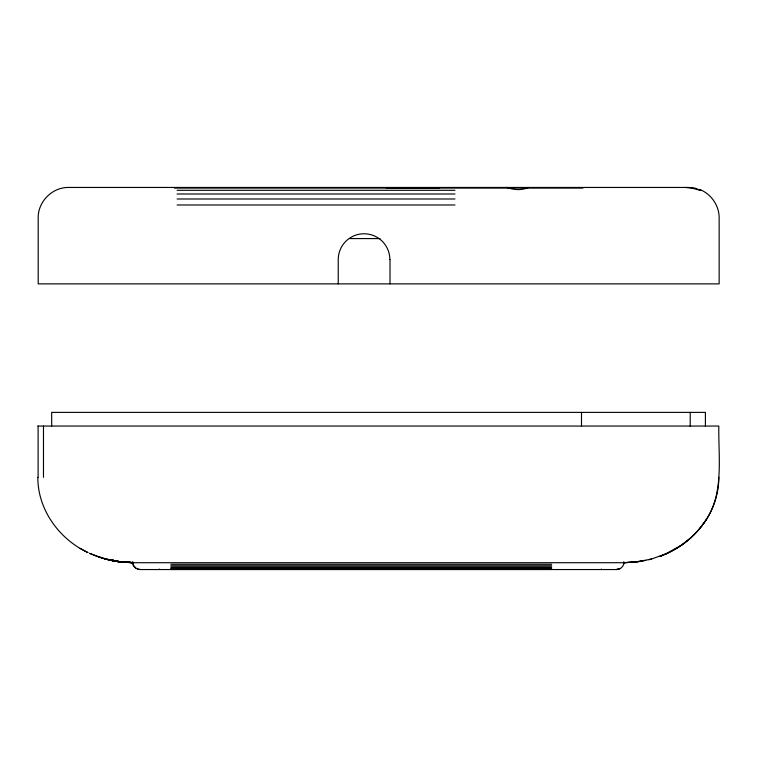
<?xml version="1.0" encoding="UTF-8"?>
<svg xmlns="http://www.w3.org/2000/svg" width="757" height="757" viewBox="0 0 757 757"><rect width="100%" height="100%" fill="white"/><g stroke="black" fill="none" stroke-linecap="round" stroke-linejoin="round"><path stroke-width="1.14" d="M136.128 568.393L133.364 565.403L132.759 561.798M718.809 477.298C719.084 512.868 692.986 544.557 660.227 556.215C676.493 549.961 691.482 539.675 701.957 525.632C724.969 497.945 718.261 459.083 718.809 426.049L37.85 426.049M132.91 563.17L132.91 562.252M137.443 569.027L140.348 569.548L616.312 569.548C620.428 569.661 624.468 566.056 623.91 561.798M623.919 562.981L623.749 562.252L623.844 563.71M699.203 529.294L706.092 520.012M528.689 187.452C522.349 190.215 514.921 190.253 508.449 187.887A36.904 15.594 -90 0 0 506.064 187.452M691.018 537.697L681.678 545.068L666.34 553.641M666.16 553.783L651.569 559.007L636.457 561.968M659.782 556.367L662.015 555.524M618.299 569.311L616.312 569.548L620.106 568.63M648.692 559.745L651.559 559.007M645.806 560.398L637.375 561.855M642.419 561.079L623.91 562.716L132.759 562.716L114.241 561.079L96.432 556.215M386.004 187.868L439.685 187.868M174.384 188.077L582.956 188.077M177.11 190.3L454.957 190.3M177.11 194L454.957 194M177.11 198.987L454.957 198.987M177.11 204.986L454.957 204.986M349.441 238.578L380.071 238.578M170.836 564.287L551.654 564.287M170.836 565.782L551.654 565.782M170.836 567.107L551.654 567.107M170.836 568.195L551.654 568.195M170.836 568.99L551.654 568.99M170.836 569.444L551.654 569.444M685.463 187.452L691.86 188.133L700.727 190.414L694.689 188.029L688.785 187.452L68.556 187.452C52.318 187.187 37.935 201.617 38.191 217.817L38.191 283.875L719.15 283.875L719.15 217.817C719.188 205.809 711.485 194.369 700.405 189.761M132.759 562.479L120.959 561.959L109.368 559.707L120.959 561.959L132.768 562.744M119.492 561.883L104.381 558.808L89.468 553.31L96.167 556.102M140.348 569.548C136.601 569.614 132.721 566.643 132.759 562.716L127.138 562.006M127.081 562.016L132.759 562.716L120.59 561.978L108.62 559.773L113.219 560.341M127.006 562.016L132.759 562.716L120.732 561.968L108.62 559.773M113.465 560.322L108.923 559.764L120.732 561.968L109.15 559.745L113.645 560.303M114.241 561.079L123.448 562.3M117.098 561.543L118.575 561.76M115.717 561.079L124.195 562.3M107.778 559.697L120.155 561.959M115.196 561.24L110.125 560.237M109.15 559.745L120.959 561.959M104.381 558.808L114.969 561.202L104.381 558.808M98.741 557.029L101.523 557.947M80.024 548.323L88.02 552.629C59.245 539.202 37.642 509.622 37.85 477.298M705.41 426.049L705.41 412.385L51.684 412.385L51.684 426.049M690.223 412.385L690.223 426.352M601.361 569.027L601.361 569.548M581.499 412.385L581.499 426.352M390.016 259.575L390.016 283.875M338.237 283.875L338.237 259.575A25.814 25.814 0 0 1 364.051 233.762A25.814 25.814 0 0 1 389.864 259.575M159.33 569.027L159.33 569.548M43.48 426.049L43.48 477.298M38.105 426.049L38.105 477.298M636.296 561.987L623.91 562.716L636.296 561.987"/></g></svg>
